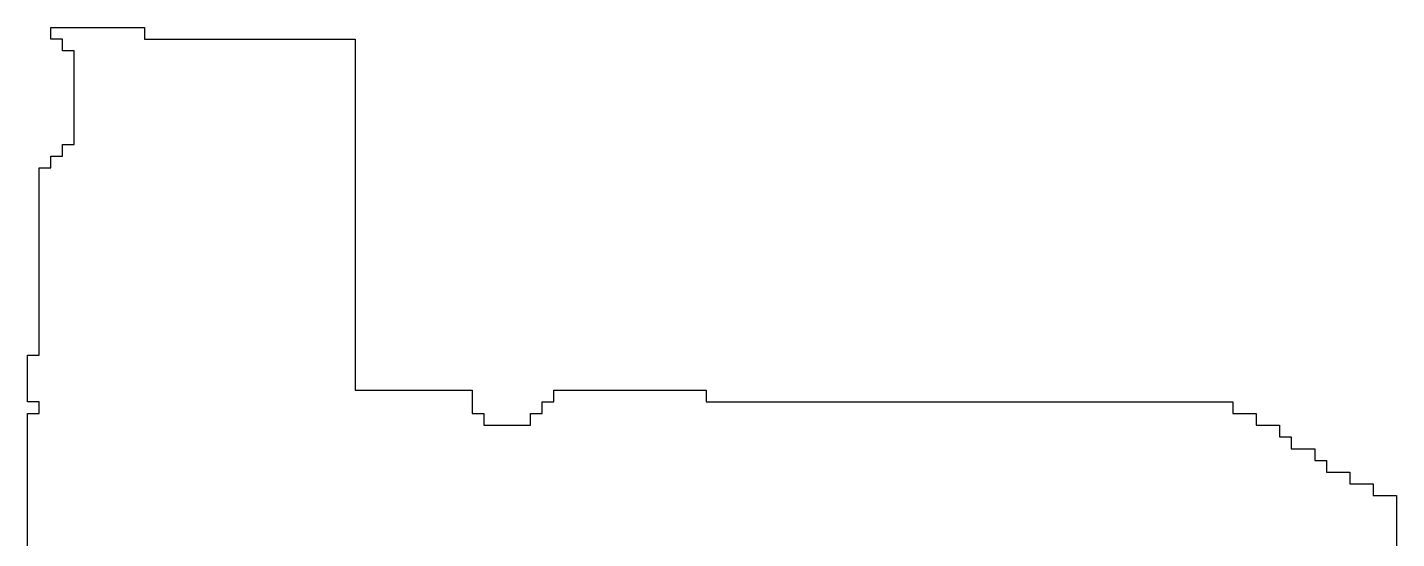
# Model space of a CAD drawing. Header units: inches. Extents: x -98695 to 376223, y 1122520 to 1501782.
# Drawn here: x -97739 to -94129, y 1377417 to 1378764 of the extents above; entities that cross this region are included whole.
import ezdxf

# ---------------------------------------------------------------- set-up
doc = ezdxf.new("R2010")
doc.units = ezdxf.units.IN
doc.header["$MEASUREMENT"] = 0
doc.layers.add('subs1', color=7, linetype='Continuous', true_color=0xc8dcf7)

msp = doc.modelspace()

# ---------------------------------------------------------------- linework, layer by layer
at = {"layer": 'subs1'}
msp.add_polyline3d([(-97738.6, 1376913.5, 0), (-97738.6, 1377746.4, 0), (-97707.7, 1377746.4, 0), (-97707.7, 1377777.2, 0), (-97738.6, 1377777.2, 0), (-97738.6, 1377900.6, 0), (-97707.7, 1377900.6, 0), (-97707.7, 1378394.2, 0), (-97676.9, 1378394.2, 0), (-97676.9, 1378425, 0), (-97646, 1378425, 0), (-97646, 1378455.9, 0), (-97615.2, 1378455.9, 0), (-97615.2, 1378702.6, 0), (-97646, 1378702.6, 0), (-97646, 1378733.5, 0), (-97676.9, 1378733.5, 0), (-97676.9, 1378764.3, 0), (-97430.1, 1378764.3, 0), (-97430.1, 1378733.5, 0), (-96874.9, 1378733.5, 0), (-96874.9, 1377808.1, 0), (-96566.4, 1377808.1, 0), (-96566.4, 1377746.4, 0), (-96535.5, 1377746.4, 0), (-96535.5, 1377715.5, 0), (-96412.2, 1377715.5, 0), (-96412.2, 1377746.4, 0), (-96381.3, 1377746.4, 0), (-96381.3, 1377777.2, 0), (-96350.5, 1377777.2, 0), (-96350.5, 1377808.1, 0), (-95949.5, 1377808.1, 0), (-95949.5, 1377777.2, 0), (-94561.3, 1377777.2, 0), (-94561.3, 1377746.4, 0), (-94499.7, 1377746.4, 0), (-94499.7, 1377715.5, 0), (-94438, 1377715.5, 0), (-94438, 1377684.7, 0), (-94407.1, 1377684.7, 0), (-94407.1, 1377653.8, 0), (-94345.4, 1377653.8, 0), (-94345.4, 1377623, 0), (-94314.6, 1377623, 0), (-94314.6, 1377592.2, 0), (-94252.9, 1377592.2, 0), (-94252.9, 1377561.3, 0), (-94191.2, 1377561.3, 0), (-94191.2, 1377530.5, 0), (-94129.5, 1377530.5, 0), (-94129.5, 1376821, 0)], dxfattribs=at)

doc.saveas('drawing.dxf')
